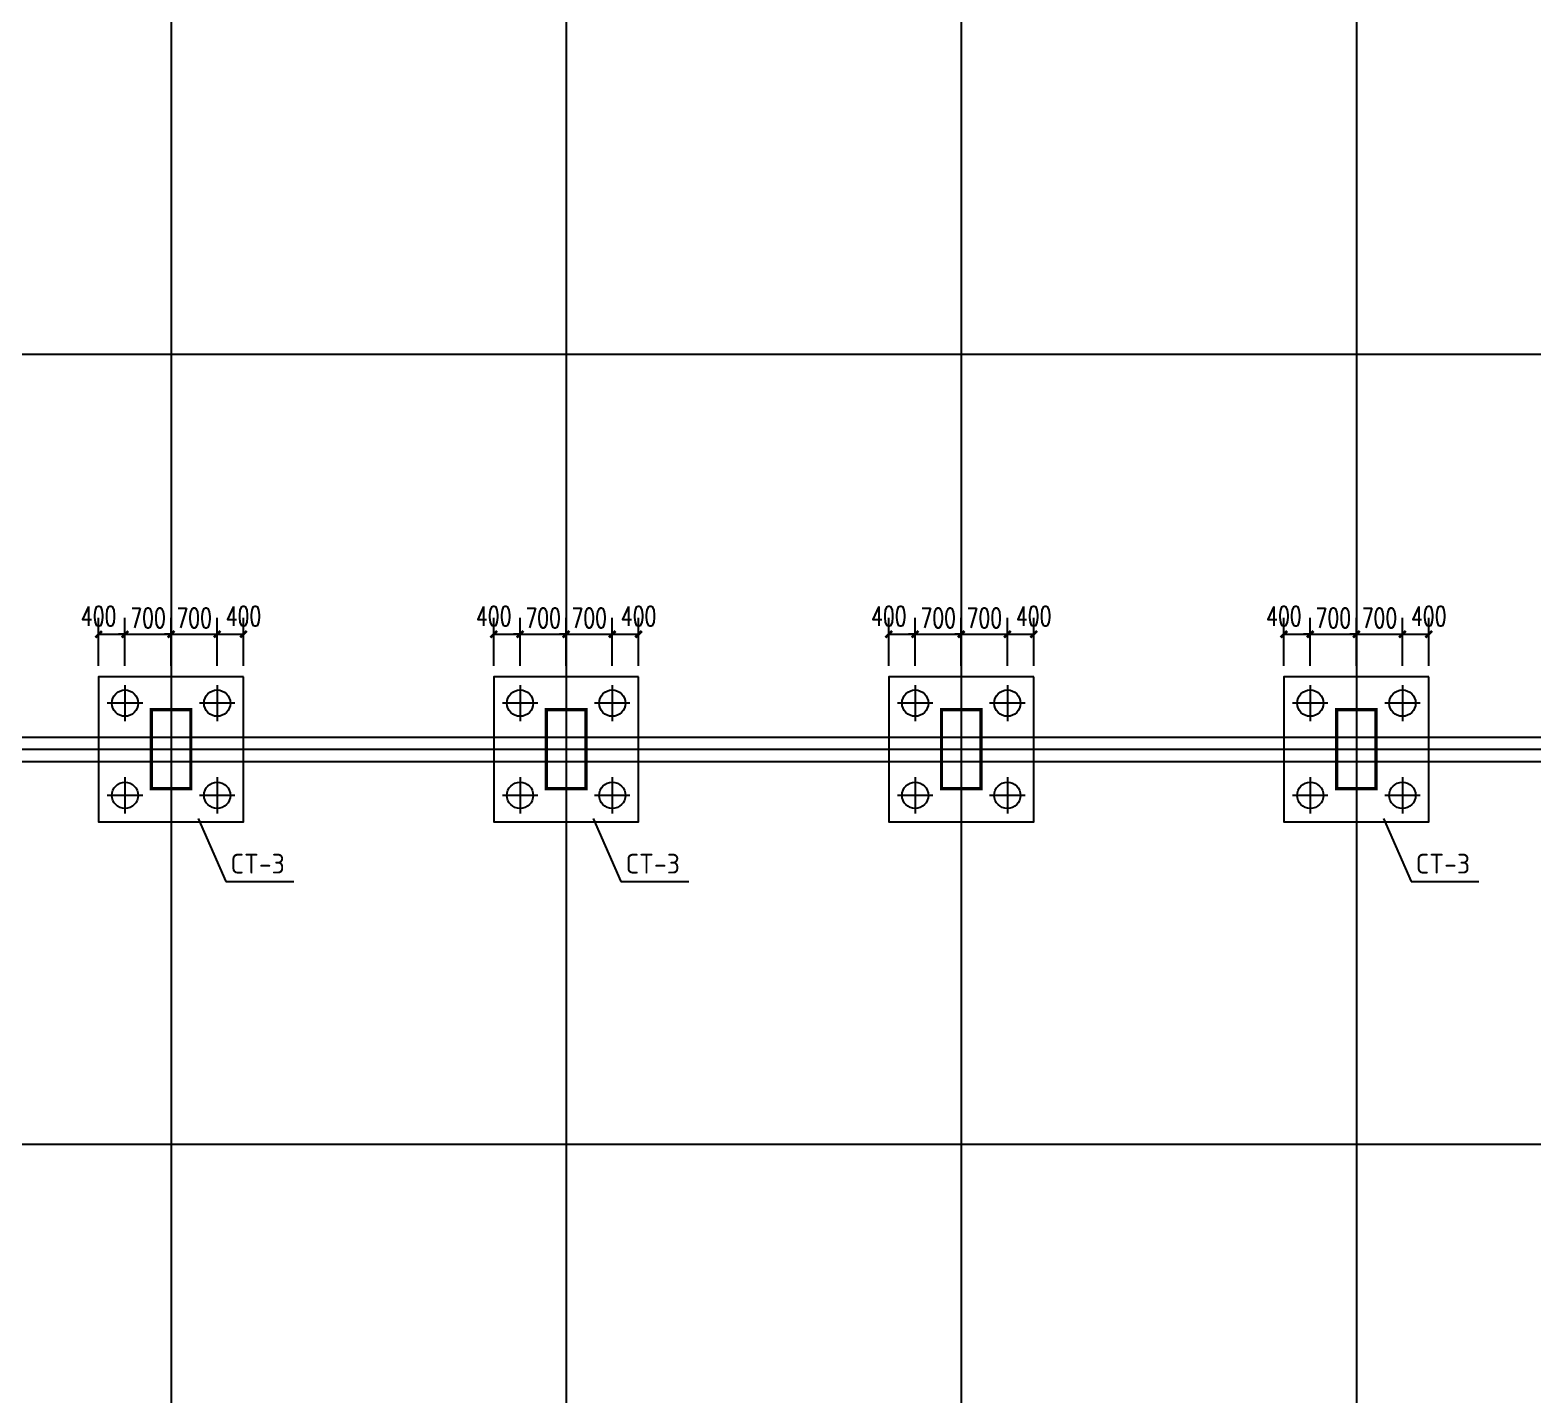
# Model space of a CAD drawing. Extents: x -73672 to 366960, y -527333 to 140666.
# Drawn here: x 237633 to 260456, y 24421 to 45152 of the extents above; entities that cross this region are included whole.
import ezdxf
from ezdxf.enums import TextEntityAlignment as Align

# ---------------------------------------------------------------- set-up
doc = ezdxf.new("R2010")
doc.units = 0
doc.header["$LTSCALE"] = 1000
doc.header["$MEASUREMENT"] = 0
for name, color, linetype in [('AXIS', 3, 'Continuous'), ('COLUMN', 9, 'Continuous'), ('E_WINDOW', 4, 'Continuous'), ('NUM', 3, 'Continuous'), ('建-尺寸', 3, 'Continuous')]:
    doc.layers.add(name, color=color, linetype=linetype)
doc.styles.add('A-DIM_T3', font='SIMPLEX', dxfattribs={"width": 0.705882, "bigfont": 'GBCBIG'})
doc.styles.add('TSSD_Norm', font='Tssdeng.shx', dxfattribs={"bigfont": 'hztxt.shx'})
doc.dimstyles.new('A-DIM-100', dxfattribs={"dimtxt": 297.5, "dimasz": 100, "dimexe": 250, "dimexo": 300, "dimgap": 100, "dimtad": 1, "dimdec": 0, "dimzin": 0, "dimdsep": 46, "dimtxsty": 'A-DIM_T3', "dimblk": 'ARCHTICK', "dimcen": 0.09, "dimclrt": 7, "dimazin": 2, "dimtfac": 1, "dimtdec": 0, "dimtix": 1, "dimtmove": 2, "dimatfit": 3, "dimfxl": 0, "dimtolj": 1, "dimtzin": 0, "dimarcsym": 0})

# ---------------------------------------------------------------- blocks, each defined once
blk = doc.blocks.new('_ArchTick')
at = {"color": 0, "linetype": 'ByBlock', "const_width": 0.4}
blk.add_lwpolyline([(-0.5, -0.5), (0.5, 0.5)], dxfattribs=at)
blk = doc.blocks.new('*D8207')
at = {"layer": 'Defpoints', "color": 0}
for p in [(251074, 35975), (250674, 35197), (251074, 35197)]:
    blk.add_point(p, dxfattribs=at)
at = {"layer": '建-尺寸', "color": 0, "lineweight": -2}
for p, q in [((250674, 35497), (250674, 36225)), ((251074, 35497), (251074, 36225)), ((250674, 35975), (251074, 35975))]:
    blk.add_line(p, q, dxfattribs=at)
at = {"layer": '建-尺寸', "color": 0, "linetype": 'ByBlock', "lineweight": -2, "xscale": 100, "yscale": 100, "zscale": 100, "rotation": 180}
blk.add_blockref('_ArchTick', (250674, 35975), dxfattribs=at)
at = {"layer": '建-尺寸', "color": 0, "linetype": 'ByBlock', "lineweight": -2, "xscale": 100, "yscale": 100, "zscale": 100}
blk.add_blockref('_ArchTick', (251074, 35975), dxfattribs=at)
at = {"layer": '建-尺寸', "color": 7, "insert": (250674, 36250), "char_height": 297.5, "attachment_point": 5, "style": 'A-DIM_T3'}
blk.add_mtext('\\A1;400', dxfattribs=at)
blk = doc.blocks.new('*D8208')
at = {"layer": 'Defpoints', "color": 0}
for p in [(251774, 35975), (251074, 35197), (251774, 35197)]:
    blk.add_point(p, dxfattribs=at)
at = {"layer": '建-尺寸', "color": 0, "lineweight": -2}
for p, q in [((251074, 35497), (251074, 36225)), ((251774, 35497), (251774, 36225)), ((251074, 35975), (250974, 35975)), ((251074, 35975), (251774, 35975)), ((251774, 35975), (251874, 35975))]:
    blk.add_line(p, q, dxfattribs=at)
at = {"layer": '建-尺寸', "color": 0, "linetype": 'ByBlock', "lineweight": -2, "xscale": 100, "yscale": 100, "zscale": 100}
blk.add_blockref('_ArchTick', (251074, 35975), dxfattribs=at)
at = {"layer": '建-尺寸', "color": 0, "linetype": 'ByBlock', "lineweight": -2, "xscale": 100, "yscale": 100, "zscale": 100, "rotation": 180}
blk.add_blockref('_ArchTick', (251774, 35975), dxfattribs=at)
at = {"layer": '建-尺寸', "color": 7, "insert": (251424, 36223), "char_height": 297.5, "attachment_point": 5, "style": 'A-DIM_T3'}
blk.add_mtext('\\A1;700', dxfattribs=at)
blk = doc.blocks.new('*D8209')
at = {"layer": 'Defpoints', "color": 0}
for p in [(252474, 35975), (251774, 35197), (252474, 35197)]:
    blk.add_point(p, dxfattribs=at)
at = {"layer": '建-尺寸', "color": 0, "lineweight": -2}
for p, q in [((251774, 35497), (251774, 36225)), ((252474, 35497), (252474, 36225)), ((251774, 35975), (251674, 35975)), ((251774, 35975), (252474, 35975)), ((252474, 35975), (252574, 35975))]:
    blk.add_line(p, q, dxfattribs=at)
at = {"layer": '建-尺寸', "color": 0, "linetype": 'ByBlock', "lineweight": -2, "xscale": 100, "yscale": 100, "zscale": 100}
blk.add_blockref('_ArchTick', (251774, 35975), dxfattribs=at)
at = {"layer": '建-尺寸', "color": 0, "linetype": 'ByBlock', "lineweight": -2, "xscale": 100, "yscale": 100, "zscale": 100, "rotation": 180}
blk.add_blockref('_ArchTick', (252474, 35975), dxfattribs=at)
at = {"layer": '建-尺寸', "color": 7, "insert": (252124, 36223), "char_height": 297.5, "attachment_point": 5, "style": 'A-DIM_T3'}
blk.add_mtext('\\A1;700', dxfattribs=at)
blk = doc.blocks.new('*D8210')
at = {"layer": 'Defpoints', "color": 0}
for p in [(252874, 35975), (252474, 35197), (252874, 35197)]:
    blk.add_point(p, dxfattribs=at)
at = {"layer": '建-尺寸', "color": 0, "lineweight": -2}
for p, q in [((252474, 35497), (252474, 36225)), ((252874, 35497), (252874, 36225)), ((252474, 35975), (252874, 35975))]:
    blk.add_line(p, q, dxfattribs=at)
at = {"layer": '建-尺寸', "color": 0, "linetype": 'ByBlock', "lineweight": -2, "xscale": 100, "yscale": 100, "zscale": 100, "rotation": 180}
blk.add_blockref('_ArchTick', (252474, 35975), dxfattribs=at)
at = {"layer": '建-尺寸', "color": 0, "linetype": 'ByBlock', "lineweight": -2, "xscale": 100, "yscale": 100, "zscale": 100}
blk.add_blockref('_ArchTick', (252874, 35975), dxfattribs=at)
at = {"layer": '建-尺寸', "color": 7, "insert": (252874, 36250), "char_height": 297.5, "attachment_point": 5, "style": 'A-DIM_T3'}
blk.add_mtext('\\A1;400', dxfattribs=at)
blk = doc.blocks.new('*D8211')
at = {"layer": 'Defpoints', "color": 0}
for p in [(257074, 35975), (256674, 35197), (257074, 35197)]:
    blk.add_point(p, dxfattribs=at)
at = {"layer": '建-尺寸', "color": 0, "lineweight": -2}
for p, q in [((256674, 35497), (256674, 36225)), ((257074, 35497), (257074, 36225)), ((256674, 35975), (257074, 35975))]:
    blk.add_line(p, q, dxfattribs=at)
at = {"layer": '建-尺寸', "color": 0, "linetype": 'ByBlock', "lineweight": -2, "xscale": 100, "yscale": 100, "zscale": 100, "rotation": 180}
blk.add_blockref('_ArchTick', (256674, 35975), dxfattribs=at)
at = {"layer": '建-尺寸', "color": 0, "linetype": 'ByBlock', "lineweight": -2, "xscale": 100, "yscale": 100, "zscale": 100}
blk.add_blockref('_ArchTick', (257074, 35975), dxfattribs=at)
at = {"layer": '建-尺寸', "color": 7, "insert": (256674, 36250), "char_height": 297.5, "attachment_point": 5, "style": 'A-DIM_T3'}
blk.add_mtext('\\A1;400', dxfattribs=at)
blk = doc.blocks.new('*D8212')
at = {"layer": 'Defpoints', "color": 0}
for p in [(257774, 35975), (257074, 35197), (257774, 35197)]:
    blk.add_point(p, dxfattribs=at)
at = {"layer": '建-尺寸', "color": 0, "lineweight": -2}
for p, q in [((257074, 35497), (257074, 36225)), ((257774, 35497), (257774, 36225)), ((257074, 35975), (256974, 35975)), ((257074, 35975), (257774, 35975)), ((257774, 35975), (257874, 35975))]:
    blk.add_line(p, q, dxfattribs=at)
at = {"layer": '建-尺寸', "color": 0, "linetype": 'ByBlock', "lineweight": -2, "xscale": 100, "yscale": 100, "zscale": 100}
blk.add_blockref('_ArchTick', (257074, 35975), dxfattribs=at)
at = {"layer": '建-尺寸', "color": 0, "linetype": 'ByBlock', "lineweight": -2, "xscale": 100, "yscale": 100, "zscale": 100, "rotation": 180}
blk.add_blockref('_ArchTick', (257774, 35975), dxfattribs=at)
at = {"layer": '建-尺寸', "color": 7, "insert": (257424, 36223), "char_height": 297.5, "attachment_point": 5, "style": 'A-DIM_T3'}
blk.add_mtext('\\A1;700', dxfattribs=at)
blk = doc.blocks.new('*D8213')
at = {"layer": 'Defpoints', "color": 0}
for p in [(258474, 35975), (257774, 35197), (258474, 35197)]:
    blk.add_point(p, dxfattribs=at)
at = {"layer": '建-尺寸', "color": 0, "lineweight": -2}
for p, q in [((257774, 35497), (257774, 36225)), ((258474, 35497), (258474, 36225)), ((257774, 35975), (257674, 35975)), ((257774, 35975), (258474, 35975)), ((258474, 35975), (258574, 35975))]:
    blk.add_line(p, q, dxfattribs=at)
at = {"layer": '建-尺寸', "color": 0, "linetype": 'ByBlock', "lineweight": -2, "xscale": 100, "yscale": 100, "zscale": 100}
blk.add_blockref('_ArchTick', (257774, 35975), dxfattribs=at)
at = {"layer": '建-尺寸', "color": 0, "linetype": 'ByBlock', "lineweight": -2, "xscale": 100, "yscale": 100, "zscale": 100, "rotation": 180}
blk.add_blockref('_ArchTick', (258474, 35975), dxfattribs=at)
at = {"layer": '建-尺寸', "color": 7, "insert": (258124, 36223), "char_height": 297.5, "attachment_point": 5, "style": 'A-DIM_T3'}
blk.add_mtext('\\A1;700', dxfattribs=at)
blk = doc.blocks.new('*D8214')
at = {"layer": 'Defpoints', "color": 0}
for p in [(258874, 35975), (258474, 35197), (258874, 35197)]:
    blk.add_point(p, dxfattribs=at)
at = {"layer": '建-尺寸', "color": 0, "lineweight": -2}
for p, q in [((258474, 35497), (258474, 36225)), ((258874, 35497), (258874, 36225)), ((258474, 35975), (258874, 35975))]:
    blk.add_line(p, q, dxfattribs=at)
at = {"layer": '建-尺寸', "color": 0, "linetype": 'ByBlock', "lineweight": -2, "xscale": 100, "yscale": 100, "zscale": 100, "rotation": 180}
blk.add_blockref('_ArchTick', (258474, 35975), dxfattribs=at)
at = {"layer": '建-尺寸', "color": 0, "linetype": 'ByBlock', "lineweight": -2, "xscale": 100, "yscale": 100, "zscale": 100}
blk.add_blockref('_ArchTick', (258874, 35975), dxfattribs=at)
at = {"layer": '建-尺寸', "color": 7, "insert": (258874, 36250), "char_height": 297.5, "attachment_point": 5, "style": 'A-DIM_T3'}
blk.add_mtext('\\A1;400', dxfattribs=at)
blk = doc.blocks.new('*D8215')
at = {"layer": 'Defpoints', "color": 0}
for p in [(239074, 35975), (238674, 35197), (239074, 35197)]:
    blk.add_point(p, dxfattribs=at)
at = {"layer": '建-尺寸', "color": 0, "lineweight": -2}
for p, q in [((238674, 35497), (238674, 36225)), ((239074, 35497), (239074, 36225)), ((238674, 35975), (239074, 35975))]:
    blk.add_line(p, q, dxfattribs=at)
at = {"layer": '建-尺寸', "color": 0, "linetype": 'ByBlock', "lineweight": -2, "xscale": 100, "yscale": 100, "zscale": 100, "rotation": 180}
blk.add_blockref('_ArchTick', (238674, 35975), dxfattribs=at)
at = {"layer": '建-尺寸', "color": 0, "linetype": 'ByBlock', "lineweight": -2, "xscale": 100, "yscale": 100, "zscale": 100}
blk.add_blockref('_ArchTick', (239074, 35975), dxfattribs=at)
at = {"layer": '建-尺寸', "color": 7, "insert": (238674, 36250), "char_height": 297.5, "attachment_point": 5, "style": 'A-DIM_T3'}
blk.add_mtext('\\A1;400', dxfattribs=at)
blk = doc.blocks.new('*D8216')
at = {"layer": 'Defpoints', "color": 0}
for p in [(239774, 35975), (239074, 35197), (239774, 35197)]:
    blk.add_point(p, dxfattribs=at)
at = {"layer": '建-尺寸', "color": 0, "lineweight": -2}
for p, q in [((239074, 35497), (239074, 36225)), ((239774, 35497), (239774, 36225)), ((239074, 35975), (238974, 35975)), ((239074, 35975), (239774, 35975)), ((239774, 35975), (239874, 35975))]:
    blk.add_line(p, q, dxfattribs=at)
at = {"layer": '建-尺寸', "color": 0, "linetype": 'ByBlock', "lineweight": -2, "xscale": 100, "yscale": 100, "zscale": 100}
blk.add_blockref('_ArchTick', (239074, 35975), dxfattribs=at)
at = {"layer": '建-尺寸', "color": 0, "linetype": 'ByBlock', "lineweight": -2, "xscale": 100, "yscale": 100, "zscale": 100, "rotation": 180}
blk.add_blockref('_ArchTick', (239774, 35975), dxfattribs=at)
at = {"layer": '建-尺寸', "color": 7, "insert": (239424, 36223), "char_height": 297.5, "attachment_point": 5, "style": 'A-DIM_T3'}
blk.add_mtext('\\A1;700', dxfattribs=at)
blk = doc.blocks.new('*D8217')
at = {"layer": 'Defpoints', "color": 0}
for p in [(240474, 35975), (239774, 35197), (240474, 35197)]:
    blk.add_point(p, dxfattribs=at)
at = {"layer": '建-尺寸', "color": 0, "lineweight": -2}
for p, q in [((239774, 35497), (239774, 36225)), ((240474, 35497), (240474, 36225)), ((239774, 35975), (239674, 35975)), ((239774, 35975), (240474, 35975)), ((240474, 35975), (240574, 35975))]:
    blk.add_line(p, q, dxfattribs=at)
at = {"layer": '建-尺寸', "color": 0, "linetype": 'ByBlock', "lineweight": -2, "xscale": 100, "yscale": 100, "zscale": 100}
blk.add_blockref('_ArchTick', (239774, 35975), dxfattribs=at)
at = {"layer": '建-尺寸', "color": 0, "linetype": 'ByBlock', "lineweight": -2, "xscale": 100, "yscale": 100, "zscale": 100, "rotation": 180}
blk.add_blockref('_ArchTick', (240474, 35975), dxfattribs=at)
at = {"layer": '建-尺寸', "color": 7, "insert": (240124, 36223), "char_height": 297.5, "attachment_point": 5, "style": 'A-DIM_T3'}
blk.add_mtext('\\A1;700', dxfattribs=at)
blk = doc.blocks.new('*D8218')
at = {"layer": 'Defpoints', "color": 0}
for p in [(240874, 35975), (240474, 35197), (240874, 35197)]:
    blk.add_point(p, dxfattribs=at)
at = {"layer": '建-尺寸', "color": 0, "lineweight": -2}
for p, q in [((240474, 35497), (240474, 36225)), ((240874, 35497), (240874, 36225)), ((240474, 35975), (240874, 35975))]:
    blk.add_line(p, q, dxfattribs=at)
at = {"layer": '建-尺寸', "color": 0, "linetype": 'ByBlock', "lineweight": -2, "xscale": 100, "yscale": 100, "zscale": 100, "rotation": 180}
blk.add_blockref('_ArchTick', (240474, 35975), dxfattribs=at)
at = {"layer": '建-尺寸', "color": 0, "linetype": 'ByBlock', "lineweight": -2, "xscale": 100, "yscale": 100, "zscale": 100}
blk.add_blockref('_ArchTick', (240874, 35975), dxfattribs=at)
at = {"layer": '建-尺寸', "color": 7, "insert": (240874, 36250), "char_height": 297.5, "attachment_point": 5, "style": 'A-DIM_T3'}
blk.add_mtext('\\A1;400', dxfattribs=at)
blk = doc.blocks.new('*D8219')
at = {"layer": 'Defpoints', "color": 0}
for p in [(245074, 35975), (244674, 35197), (245074, 35197)]:
    blk.add_point(p, dxfattribs=at)
at = {"layer": '建-尺寸', "color": 0, "lineweight": -2}
for p, q in [((244674, 35497), (244674, 36225)), ((245074, 35497), (245074, 36225)), ((244674, 35975), (245074, 35975))]:
    blk.add_line(p, q, dxfattribs=at)
at = {"layer": '建-尺寸', "color": 0, "linetype": 'ByBlock', "lineweight": -2, "xscale": 100, "yscale": 100, "zscale": 100, "rotation": 180}
blk.add_blockref('_ArchTick', (244674, 35975), dxfattribs=at)
at = {"layer": '建-尺寸', "color": 0, "linetype": 'ByBlock', "lineweight": -2, "xscale": 100, "yscale": 100, "zscale": 100}
blk.add_blockref('_ArchTick', (245074, 35975), dxfattribs=at)
at = {"layer": '建-尺寸', "color": 7, "insert": (244674, 36250), "char_height": 297.5, "attachment_point": 5, "style": 'A-DIM_T3'}
blk.add_mtext('\\A1;400', dxfattribs=at)
blk = doc.blocks.new('*D8220')
at = {"layer": 'Defpoints', "color": 0}
for p in [(245774, 35975), (245074, 35197), (245774, 35197)]:
    blk.add_point(p, dxfattribs=at)
at = {"layer": '建-尺寸', "color": 0, "lineweight": -2}
for p, q in [((245074, 35497), (245074, 36225)), ((245774, 35497), (245774, 36225)), ((245074, 35975), (244974, 35975)), ((245074, 35975), (245774, 35975)), ((245774, 35975), (245874, 35975))]:
    blk.add_line(p, q, dxfattribs=at)
at = {"layer": '建-尺寸', "color": 0, "linetype": 'ByBlock', "lineweight": -2, "xscale": 100, "yscale": 100, "zscale": 100}
blk.add_blockref('_ArchTick', (245074, 35975), dxfattribs=at)
at = {"layer": '建-尺寸', "color": 0, "linetype": 'ByBlock', "lineweight": -2, "xscale": 100, "yscale": 100, "zscale": 100, "rotation": 180}
blk.add_blockref('_ArchTick', (245774, 35975), dxfattribs=at)
at = {"layer": '建-尺寸', "color": 7, "insert": (245424, 36223), "char_height": 297.5, "attachment_point": 5, "style": 'A-DIM_T3'}
blk.add_mtext('\\A1;700', dxfattribs=at)
blk = doc.blocks.new('*D8221')
at = {"layer": 'Defpoints', "color": 0}
for p in [(246474, 35975), (245774, 35197), (246474, 35197)]:
    blk.add_point(p, dxfattribs=at)
at = {"layer": '建-尺寸', "color": 0, "lineweight": -2}
for p, q in [((245774, 35497), (245774, 36225)), ((246474, 35497), (246474, 36225)), ((245774, 35975), (245674, 35975)), ((245774, 35975), (246474, 35975)), ((246474, 35975), (246574, 35975))]:
    blk.add_line(p, q, dxfattribs=at)
at = {"layer": '建-尺寸', "color": 0, "linetype": 'ByBlock', "lineweight": -2, "xscale": 100, "yscale": 100, "zscale": 100}
blk.add_blockref('_ArchTick', (245774, 35975), dxfattribs=at)
at = {"layer": '建-尺寸', "color": 0, "linetype": 'ByBlock', "lineweight": -2, "xscale": 100, "yscale": 100, "zscale": 100, "rotation": 180}
blk.add_blockref('_ArchTick', (246474, 35975), dxfattribs=at)
at = {"layer": '建-尺寸', "color": 7, "insert": (246124, 36223), "char_height": 297.5, "attachment_point": 5, "style": 'A-DIM_T3'}
blk.add_mtext('\\A1;700', dxfattribs=at)
blk = doc.blocks.new('*D8222')
at = {"layer": 'Defpoints', "color": 0}
for p in [(246874, 35975), (246474, 35197), (246874, 35197)]:
    blk.add_point(p, dxfattribs=at)
at = {"layer": '建-尺寸', "color": 0, "lineweight": -2}
for p, q in [((246474, 35497), (246474, 36225)), ((246874, 35497), (246874, 36225)), ((246474, 35975), (246874, 35975))]:
    blk.add_line(p, q, dxfattribs=at)
at = {"layer": '建-尺寸', "color": 0, "linetype": 'ByBlock', "lineweight": -2, "xscale": 100, "yscale": 100, "zscale": 100, "rotation": 180}
blk.add_blockref('_ArchTick', (246474, 35975), dxfattribs=at)
at = {"layer": '建-尺寸', "color": 0, "linetype": 'ByBlock', "lineweight": -2, "xscale": 100, "yscale": 100, "zscale": 100}
blk.add_blockref('_ArchTick', (246874, 35975), dxfattribs=at)
at = {"layer": '建-尺寸', "color": 7, "insert": (246874, 36250), "char_height": 297.5, "attachment_point": 5, "style": 'A-DIM_T3'}
blk.add_mtext('\\A1;400', dxfattribs=at)

msp = doc.modelspace()

# ---------------------------------------------------------------- linework, layer by layer
at = {"color": 1}
for p, q in [((239774.25, 60065.53), (239774.25, -593.32)), ((245774.25, 60065.53), (245774.25, -593.32)), ((251774.25, 60065.53), (251774.25, -593.32)), ((257774.25, 60065.53), (257774.25, -593.32)), ((189203.6, 40228.34), (308158.19, 40228.34)), ((189388.6, 34228.34), (308158.19, 34228.34)), ((189203.6, 28228.34), (308158.19, 28228.34))]:
    msp.add_line(p, q, dxfattribs=at)
at = {"color": 0}
for p, q in [((192254.25, 34413.34), (299294.25, 34413.34)), ((192254.25, 34043.34), (299294.25, 34043.34)), ((240185.47, 33175.48), (240604.73, 32219.58)), ((246185.47, 33175.48), (246604.73, 32219.58)), ((258185.47, 33175.48), (258604.73, 32219.58)), ((240604.73, 32219.58), (241636.1, 32219.58)), ((246604.73, 32219.58), (247636.1, 32219.58)), ((258604.73, 32219.58), (259636.1, 32219.58))]:
    msp.add_line(p, q, dxfattribs=at)
for points in [[(240874.25, 35328.34), (238674.25, 35328.34), (238674.25, 33128.34), (240874.25, 33128.34)], [(246874.25, 35328.34), (244674.25, 35328.34), (244674.25, 33128.34), (246874.25, 33128.34)], [(252874.25, 35328.34), (250674.25, 35328.34), (250674.25, 33128.34), (252874.25, 33128.34)], [(258874.25, 35328.34), (256674.25, 35328.34), (256674.25, 33128.34), (258874.25, 33128.34)]]:
    msp.add_lwpolyline(points, close=True)
at = {"color": 0, "const_width": 50}
for points in [[(239474.25, 34828.34), (239474.25, 33628.34), (240074.25, 33628.34), (240074.25, 34828.34), (239474.25, 34828.34)], [(245474.25, 34828.34), (245474.25, 33628.34), (246074.25, 33628.34), (246074.25, 34828.34), (245474.25, 34828.34)], [(251474.25, 34828.34), (251474.25, 33628.34), (252074.25, 33628.34), (252074.25, 34828.34), (251474.25, 34828.34)], [(257474.25, 34828.34), (257474.25, 33628.34), (258074.25, 33628.34), (258074.25, 34828.34), (257474.25, 34828.34)]]:
    msp.add_lwpolyline(points, dxfattribs=at)
at = {"layer": 'AXIS'}
for p, q in [((239074.25, 35202.66), (239074.25, 34654.02)), ((240474.25, 35202.66), (240474.25, 34654.02)), ((245074.25, 35202.66), (245074.25, 34654.02)), ((246474.25, 35202.66), (246474.25, 34654.02)), ((251074.25, 35202.66), (251074.25, 34654.02)), ((252474.25, 35202.66), (252474.25, 34654.02)), ((257074.25, 35202.66), (257074.25, 34654.02)), ((258474.25, 35202.66), (258474.25, 34654.02)), ((239343.07, 34928.34), (238805.43, 34928.34)), ((240743.07, 34928.34), (240205.43, 34928.34)), ((245343.07, 34928.34), (244805.43, 34928.34)), ((246743.07, 34928.34), (246205.43, 34928.34)), ((251343.07, 34928.34), (250805.43, 34928.34)), ((252743.07, 34928.34), (252205.43, 34928.34)), ((257343.07, 34928.34), (256805.43, 34928.34)), ((258743.07, 34928.34), (258205.43, 34928.34)), ((239074.25, 33802.66), (239074.25, 33254.02)), ((240474.25, 33802.66), (240474.25, 33254.02)), ((245074.25, 33802.66), (245074.25, 33254.02)), ((246474.25, 33802.66), (246474.25, 33254.02)), ((251074.25, 33802.66), (251074.25, 33254.02)), ((252474.25, 33802.66), (252474.25, 33254.02)), ((257074.25, 33802.66), (257074.25, 33254.02)), ((258474.25, 33802.66), (258474.25, 33254.02)), ((239343.07, 33528.34), (238805.43, 33528.34)), ((240743.07, 33528.34), (240205.43, 33528.34)), ((245343.07, 33528.34), (244805.43, 33528.34)), ((246743.07, 33528.34), (246205.43, 33528.34)), ((251343.07, 33528.34), (250805.43, 33528.34)), ((252743.07, 33528.34), (252205.43, 33528.34)), ((257343.07, 33528.34), (256805.43, 33528.34)), ((258743.07, 33528.34), (258205.43, 33528.34))]:
    msp.add_line(p, q, dxfattribs=at)
at = {"layer": 'COLUMN'}
for points in [[(240074.25, 34828.34), (239474.25, 34828.34), (239474.25, 33628.34), (240074.25, 33628.34)], [(246074.25, 34828.34), (245474.25, 34828.34), (245474.25, 33628.34), (246074.25, 33628.34)], [(252074.25, 34828.34), (251474.25, 34828.34), (251474.25, 33628.34), (252074.25, 33628.34)], [(258074.25, 34828.34), (257474.25, 34828.34), (257474.25, 33628.34), (258074.25, 33628.34)]]:
    msp.add_lwpolyline(points, close=True, dxfattribs=at)
at = {"layer": 'E_WINDOW'}
for centre in [(239074.25, 34928.34), (240474.25, 34928.34), (245074.25, 34928.34), (246474.25, 34928.34), (251074.25, 34928.34), (252474.25, 34928.34), (257074.25, 34928.34), (258474.25, 34928.34), (239074.25, 33528.34), (240474.25, 33528.34), (245074.25, 33528.34), (246474.25, 33528.34), (251074.25, 33528.34), (252474.25, 33528.34), (257074.25, 33528.34), (258474.25, 33528.34)]:
    msp.add_circle(centre, 200, dxfattribs=at)

# ---------------------------------------------------------------- texts
at = {"layer": 'NUM', "style": 'TSSD_Norm'}
for p in [(241089.26, 32340.23), (247089.26, 32340.23), (259089.26, 32340.23)]:
    msp.add_text('CT-3', height=300, dxfattribs=at).set_placement(p, align=Align.CENTER)

# ---------------------------------------------------------------- dimensions: what is measured, and where the dimension line sits
at = {"layer": '建-尺寸', "color": 0}
for base, p1, p2, picture, middle in [((239074.25, 35974.5), (238674.25, 35196.92), (239074.25, 35196.92), '*D8215', (238674.25, 36249.5)), ((240874.25, 35974.5), (240474.25, 35196.92), (240874.25, 35196.92), '*D8218', (240874.25, 36249.5)), ((245074.25, 35974.5), (244674.25, 35196.92), (245074.25, 35196.92), '*D8219', (244674.25, 36249.5)), ((246874.25, 35974.5), (246474.25, 35196.92), (246874.25, 35196.92), '*D8222', (246874.25, 36249.5)), ((251074.25, 35974.5), (250674.25, 35196.92), (251074.25, 35196.92), '*D8207', (250674.25, 36249.5)), ((252874.25, 35974.5), (252474.25, 35196.92), (252874.25, 35196.92), '*D8210', (252874.25, 36249.5)), ((257074.25, 35974.5), (256674.25, 35196.92), (257074.25, 35196.92), '*D8211', (256674.25, 36249.5)), ((258874.25, 35974.5), (258474.25, 35196.92), (258874.25, 35196.92), '*D8214', (258874.25, 36249.5))]:
    dim = msp.add_linear_dim(base=base, p1=p1, p2=p2, angle=0, dimstyle='A-DIM-100', dxfattribs=at)
    dim.commit()
    dim.dimension.update_dxf_attribs({"geometry": picture, "text_midpoint": middle, "dimtype": 161})
for p1, p2, picture, middle in [((239074.25, 35196.92), (239774.25, 35196.92), '*D8216', (239424.25, 36223.25)), ((239774.25, 35196.92), (240474.25, 35196.92), '*D8217', (240124.25, 36223.25)), ((245074.25, 35196.92), (245774.25, 35196.92), '*D8220', (245424.25, 36223.25)), ((245774.25, 35196.92), (246474.25, 35196.92), '*D8221', (246124.25, 36223.25)), ((251074.25, 35196.92), (251774.25, 35196.92), '*D8208', (251424.25, 36223.25)), ((251774.25, 35196.92), (252474.25, 35196.92), '*D8209', (252124.25, 36223.25)), ((257074.25, 35196.92), (257774.25, 35196.92), '*D8212', (257424.25, 36223.25)), ((257774.25, 35196.92), (258474.25, 35196.92), '*D8213', (258124.25, 36223.25))]:
    dim = msp.add_aligned_dim(p1=p1, p2=p2, distance=777.58, dimstyle='A-DIM-100', dxfattribs=at)
    dim.commit()
    dim.dimension.update_dxf_attribs({"geometry": picture, "text_midpoint": middle})

doc.saveas('drawing.dxf')
